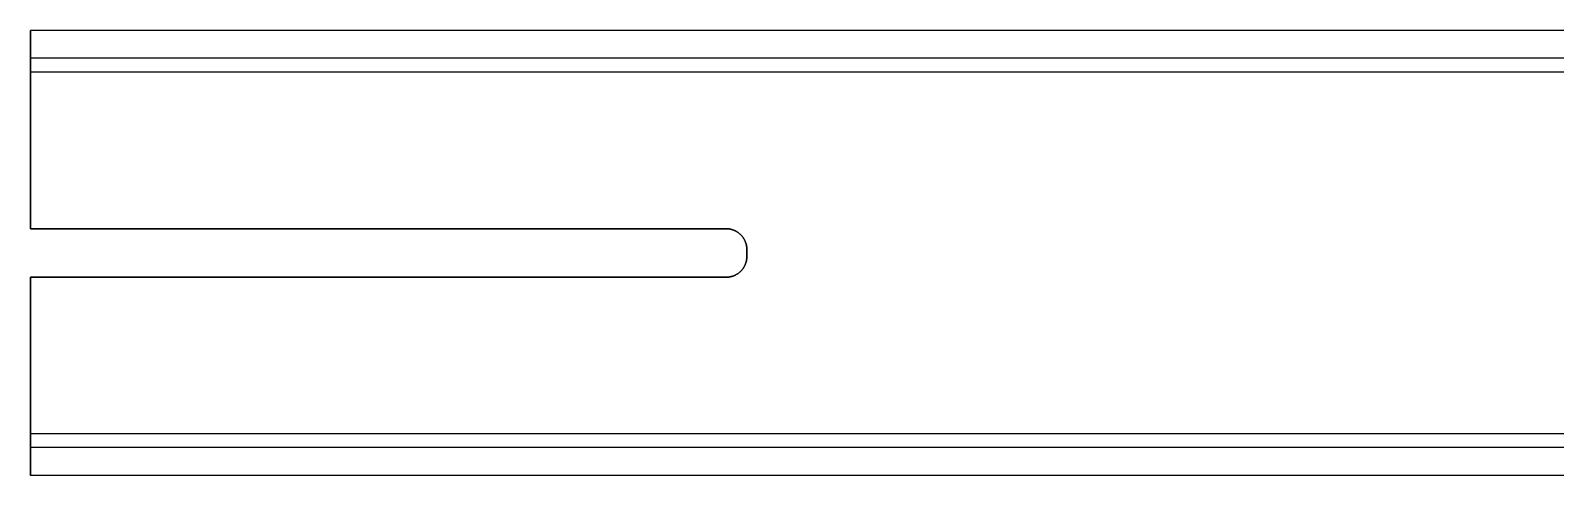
# Model space of a CAD drawing. Header units: inches. Extents: x 2 to 134, y 2 to 86.
# Drawn here: x 20.79 to 34.49, y 43.17 to 47.17 of the extents above; entities that cross this region are included whole.
import ezdxf

# ---------------------------------------------------------------- set-up
doc = ezdxf.new("R2010")
doc.units = ezdxf.units.IN
doc.header["$MEASUREMENT"] = 0

msp = doc.modelspace()

# ---------------------------------------------------------------- linework, layer by layer
at = {"layer": 'OUTLINE'}
for p, q in [((20.787, 47.167), (20.787, 47.167)), ((20.787, 47.167), (20.787, 47.166)), ((89.213, 47.167), (20.787, 47.167)), ((89.213, 47.167), (20.787, 47.167)), ((20.787, 47.166), (20.787, 47.167)), ((20.787, 47.167), (20.787, 47.167)), ((20.787, 47.166), (20.787, 47.166)), ((20.787, 47.166), (20.787, 47.165)), ((20.787, 47.165), (20.787, 47.166)), ((20.787, 47.166), (20.787, 47.166)), ((20.787, 47.165), (20.787, 47.164)), ((20.787, 47.164), (20.787, 47.165)), ((20.787, 47.164), (20.787, 47.163)), ((20.787, 47.163), (20.787, 47.164)), ((20.787, 47.163), (20.787, 47.161)), ((20.787, 47.161), (20.787, 47.163)), ((20.787, 47.161), (20.787, 47.159)), ((20.787, 47.159), (20.787, 47.161)), ((20.787, 47.159), (20.787, 47.158)), ((20.787, 47.158), (20.787, 47.159)), ((20.787, 47.158), (20.787, 47.155)), ((20.787, 47.155), (20.787, 47.158)), ((20.787, 47.155), (20.787, 47.153)), ((20.787, 47.153), (20.787, 47.155)), ((20.787, 47.153), (20.787, 47.151)), ((20.787, 47.151), (20.787, 47.153)), ((20.787, 47.151), (20.787, 47.148)), ((20.787, 47.148), (20.787, 47.151)), ((20.787, 47.148), (20.787, 47.145)), ((20.787, 47.145), (20.787, 47.148)), ((20.787, 47.145), (20.787, 47.142)), ((20.787, 47.142), (20.787, 47.145)), ((20.787, 47.142), (20.787, 47.138)), ((20.787, 47.138), (20.787, 47.142)), ((20.787, 47.138), (20.787, 47.134)), ((20.787, 47.134), (20.787, 47.138)), ((20.787, 47.134), (20.787, 47.131)), ((20.787, 47.131), (20.787, 47.134)), ((20.787, 47.131), (20.787, 47.127)), ((20.787, 47.127), (20.787, 47.131)), ((20.787, 47.127), (20.787, 47.122)), ((20.787, 47.122), (20.787, 47.127)), ((20.787, 47.122), (20.787, 47.118)), ((20.787, 47.118), (20.787, 47.122)), ((20.787, 47.118), (20.787, 47.113)), ((20.787, 47.113), (20.787, 47.118)), ((20.787, 47.113), (20.787, 47.108)), ((20.787, 47.108), (20.787, 47.113)), ((20.787, 47.108), (20.787, 47.103)), ((20.787, 47.103), (20.787, 47.108)), ((20.787, 47.103), (20.787, 47.098)), ((20.787, 47.098), (20.787, 47.103)), ((20.787, 47.098), (20.787, 47.093)), ((20.787, 47.093), (20.787, 47.098)), ((20.787, 47.093), (20.787, 47.087)), ((20.787, 47.087), (20.787, 47.093)), ((20.787, 47.087), (20.787, 47.082)), ((20.787, 47.082), (20.787, 47.087)), ((20.787, 47.082), (20.787, 47.076)), ((20.787, 47.076), (20.787, 47.082)), ((20.787, 47.076), (20.787, 47.07)), ((20.787, 47.07), (20.787, 47.076)), ((20.787, 47.07), (20.787, 47.063)), ((20.787, 47.063), (20.787, 47.07)), ((20.787, 47.063), (20.787, 47.057)), ((20.787, 47.057), (20.787, 47.063)), ((20.787, 47.057), (20.787, 47.05)), ((20.787, 47.05), (20.787, 47.057)), ((20.787, 47.05), (20.787, 47.044)), ((20.787, 47.044), (20.787, 47.05)), ((20.787, 47.044), (20.787, 47.037)), ((20.787, 47.037), (20.787, 47.044)), ((20.787, 47.037), (20.787, 47.03)), ((20.787, 47.03), (20.787, 47.037)), ((20.787, 47.03), (20.787, 47.022)), ((20.787, 47.022), (20.787, 47.03)), ((20.787, 47.022), (20.787, 47.015)), ((20.787, 47.015), (20.787, 47.022)), ((20.787, 47.015), (20.787, 47.008)), ((20.787, 47.008), (20.787, 47.015)), ((20.787, 47.008), (20.787, 47)), ((20.787, 47), (20.787, 47.008)), ((20.787, 47), (20.787, 46.992)), ((20.787, 46.992), (20.787, 47)), ((20.787, 46.992), (20.787, 46.984)), ((20.787, 46.984), (20.787, 46.992)), ((20.787, 46.984), (20.787, 46.977)), ((20.787, 46.977), (20.787, 46.984)), ((20.787, 46.977), (20.787, 46.968)), ((20.787, 46.968), (20.787, 46.977)), ((20.787, 46.968), (20.787, 46.96)), ((20.787, 46.96), (20.787, 46.968)), ((20.787, 46.96), (20.787, 46.952)), ((20.787, 46.952), (20.787, 46.96)), ((20.787, 46.952), (20.787, 46.944)), ((20.787, 46.944), (20.787, 46.952)), ((20.787, 46.944), (20.787, 46.935)), ((20.787, 46.935), (20.787, 46.944)), ((20.787, 46.935), (20.787, 46.927)), ((20.787, 46.927), (20.787, 46.935)), ((20.787, 46.927), (20.787, 46.918)), ((20.787, 46.918), (20.787, 46.927)), ((20.787, 46.918), (20.787, 46.909)), ((20.787, 46.909), (20.787, 46.918)), ((89.213, 46.917), (20.787, 46.917)), ((89.213, 46.917), (20.787, 46.917)), ((20.787, 46.917), (20.787, 46.917)), ((20.787, 46.917), (20.787, 46.917)), ((20.787, 46.917), (20.787, 46.916)), ((20.787, 46.916), (20.787, 46.917)), ((20.787, 46.917), (20.787, 46.917)), ((20.787, 46.917), (20.787, 46.917)), ((20.787, 46.916), (20.787, 46.916)), ((20.787, 46.916), (20.787, 46.916)), ((20.787, 46.916), (20.787, 46.915)), ((20.787, 46.915), (20.787, 46.916)), ((20.787, 46.916), (20.787, 46.916)), ((20.787, 46.916), (20.787, 46.916)), ((20.787, 46.915), (20.787, 46.915)), ((20.787, 46.915), (20.787, 46.914)), ((20.787, 46.914), (20.787, 46.915)), ((20.787, 46.915), (20.787, 46.915)), ((20.787, 46.914), (20.787, 46.914)), ((20.787, 46.914), (20.787, 46.913)), ((20.787, 46.913), (20.787, 46.914)), ((20.787, 46.914), (20.787, 46.914)), ((20.787, 46.913), (20.787, 46.912)), ((20.787, 46.912), (20.787, 46.913)), ((20.787, 46.912), (20.787, 46.911)), ((20.787, 46.911), (20.787, 46.912)), ((20.787, 46.911), (20.787, 46.91)), ((20.787, 46.91), (20.787, 46.911)), ((20.787, 46.91), (20.787, 46.909)), ((20.787, 46.909), (20.787, 46.91)), ((20.787, 46.909), (20.787, 46.901)), ((20.787, 46.909), (20.787, 46.908)), ((20.787, 46.908), (20.787, 46.909)), ((20.787, 46.901), (20.787, 46.909)), ((20.787, 46.908), (20.787, 46.907)), ((20.787, 46.907), (20.787, 46.908)), ((20.787, 46.907), (20.787, 46.906)), ((20.787, 46.906), (20.787, 46.907)), ((20.787, 46.906), (20.787, 46.905)), ((20.787, 46.905), (20.787, 46.906)), ((20.787, 46.905), (20.787, 46.903)), ((20.787, 46.903), (20.787, 46.905)), ((20.787, 46.903), (20.787, 46.902)), ((20.787, 46.902), (20.787, 46.903)), ((20.787, 46.902), (20.787, 46.9)), ((20.787, 46.9), (20.787, 46.902)), ((20.787, 46.901), (20.787, 46.892)), ((20.787, 46.892), (20.787, 46.901)), ((20.787, 46.9), (20.787, 46.899)), ((20.787, 46.899), (20.787, 46.9)), ((20.787, 46.899), (20.787, 46.897)), ((20.787, 46.897), (20.787, 46.899)), ((20.787, 46.897), (20.787, 46.896)), ((20.787, 46.896), (20.787, 46.897)), ((20.787, 46.896), (20.787, 46.894)), ((20.787, 46.894), (20.787, 46.896)), ((20.787, 46.894), (20.787, 46.892)), ((20.787, 46.892), (20.787, 46.894)), ((20.787, 46.892), (20.787, 46.883)), ((20.787, 46.892), (20.787, 46.89)), ((20.787, 46.89), (20.787, 46.892)), ((20.787, 46.883), (20.787, 46.892)), ((20.787, 46.89), (20.787, 46.888)), ((20.787, 46.888), (20.787, 46.89)), ((20.787, 46.888), (20.787, 46.886)), ((20.787, 46.886), (20.787, 46.888)), ((20.787, 46.886), (20.787, 46.884)), ((20.787, 46.884), (20.787, 46.886)), ((20.787, 46.884), (20.787, 46.882)), ((20.787, 46.882), (20.787, 46.884)), ((20.787, 46.883), (20.787, 46.874)), ((20.787, 46.874), (20.787, 46.883)), ((20.787, 46.882), (20.787, 46.88)), ((20.787, 46.88), (20.787, 46.882)), ((20.787, 46.88), (20.787, 46.878)), ((20.787, 46.878), (20.787, 46.88)), ((20.787, 46.878), (20.787, 46.876)), ((20.787, 46.876), (20.787, 46.878)), ((20.787, 46.876), (20.787, 46.873)), ((20.787, 46.873), (20.787, 46.876)), ((20.787, 46.874), (20.787, 46.865)), ((20.787, 46.865), (20.787, 46.874)), ((20.787, 46.873), (20.787, 46.871)), ((20.787, 46.871), (20.787, 46.873)), ((20.787, 46.871), (20.787, 46.869)), ((20.787, 46.869), (20.787, 46.871)), ((20.787, 46.869), (20.787, 46.866)), ((20.787, 46.866), (20.787, 46.869)), ((20.787, 46.866), (20.787, 46.864)), ((20.787, 46.864), (20.787, 46.866)), ((20.787, 46.865), (20.787, 46.856)), ((20.787, 46.856), (20.787, 46.865)), ((20.787, 46.864), (20.787, 46.861)), ((20.787, 46.861), (20.787, 46.864)), ((20.787, 46.861), (20.787, 46.859)), ((20.787, 46.859), (20.787, 46.861)), ((20.787, 46.859), (20.787, 46.856)), ((20.787, 46.856), (20.787, 46.859)), ((20.787, 46.856), (20.787, 46.847)), ((20.787, 46.856), (20.787, 46.853)), ((20.787, 46.853), (20.787, 46.856)), ((20.787, 46.847), (20.787, 46.856)), ((20.787, 46.853), (20.787, 46.851)), ((20.787, 46.851), (20.787, 46.853)), ((20.787, 46.851), (20.787, 46.848)), ((20.787, 46.848), (20.787, 46.851)), ((20.787, 46.848), (20.787, 46.845)), ((20.787, 46.845), (20.787, 46.848)), ((20.787, 46.847), (20.787, 46.838)), ((20.787, 46.838), (20.787, 46.847)), ((20.787, 46.845), (20.787, 46.842)), ((20.787, 46.842), (20.787, 46.845)), ((20.787, 46.842), (20.787, 46.84)), ((20.787, 46.84), (20.787, 46.842)), ((20.787, 46.84), (20.787, 46.837)), ((20.787, 46.837), (20.787, 46.84)), ((20.787, 46.838), (20.787, 46.828)), ((20.787, 46.828), (20.787, 46.838)), ((20.787, 46.837), (20.787, 46.834)), ((20.787, 46.834), (20.787, 46.837)), ((20.787, 46.834), (20.787, 46.831)), ((20.787, 46.831), (20.787, 46.834)), ((20.787, 46.831), (20.787, 46.828)), ((20.787, 46.828), (20.787, 46.831)), ((20.787, 46.828), (20.787, 46.819)), ((20.787, 46.828), (20.787, 46.825)), ((20.787, 46.825), (20.787, 46.828)), ((20.787, 46.819), (20.787, 46.828)), ((20.787, 46.825), (20.787, 46.822)), ((20.787, 46.822), (20.787, 46.825)), ((20.787, 46.822), (20.787, 46.819)), ((20.787, 46.819), (20.787, 46.822)), ((20.787, 46.819), (20.787, 46.81)), ((20.787, 46.819), (20.787, 46.816)), ((20.787, 46.816), (20.787, 46.819)), ((20.787, 46.81), (20.787, 46.819)), ((20.787, 46.816), (20.787, 46.813)), ((20.787, 46.813), (20.787, 46.816)), ((20.787, 46.813), (20.787, 46.81)), ((20.787, 46.81), (20.787, 46.813)), ((20.787, 46.81), (20.787, 46.801)), ((20.787, 46.81), (20.787, 46.807)), ((20.787, 46.807), (20.787, 46.81)), ((20.787, 46.801), (20.787, 46.81)), ((20.787, 46.807), (20.787, 46.804)), ((20.787, 46.804), (20.787, 46.807)), ((20.787, 46.804), (20.787, 46.801)), ((20.787, 46.801), (20.787, 46.804)), ((20.787, 46.801), (20.787, 46.792)), ((20.787, 46.801), (20.787, 46.798)), ((20.787, 46.798), (20.787, 46.801)), ((20.787, 46.792), (20.787, 46.801)), ((20.787, 46.798), (20.787, 46.795)), ((20.787, 46.795), (20.787, 46.798)), ((20.787, 46.795), (20.787, 46.792)), ((20.787, 46.792), (20.787, 46.795)), ((89.213, 46.792), (20.787, 46.792)), ((20.787, 45.385), (20.787, 46.792)), ((20.787, 46.792), (20.787, 45.385)), ((89.213, 46.792), (20.787, 46.792)), ((20.787, 45.385), (20.787, 46.792)), ((89.213, 46.792), (20.787, 46.792)), ((20.787, 46.792), (20.787, 45.385)), ((89.213, 46.792), (20.787, 46.792)), ((20.787, 45.385), (27.037, 45.385)), ((20.787, 45.385), (27.037, 45.385)), ((20.787, 45.385), (27.037, 45.385)), ((27.037, 45.385), (20.787, 45.385)), ((27.042, 45.385), (27.037, 45.385)), ((27.037, 45.385), (27.042, 45.385)), ((27.037, 45.385), (27.042, 45.385)), ((27.037, 45.385), (27.042, 45.385)), ((27.046, 45.385), (27.042, 45.385)), ((27.042, 45.385), (27.046, 45.385)), ((27.042, 45.385), (27.046, 45.385)), ((27.042, 45.385), (27.046, 45.385)), ((27.051, 45.385), (27.046, 45.385)), ((27.046, 45.385), (27.051, 45.385)), ((27.046, 45.385), (27.051, 45.385)), ((27.046, 45.385), (27.051, 45.385)), ((27.055, 45.385), (27.051, 45.385)), ((27.051, 45.385), (27.055, 45.385)), ((27.051, 45.385), (27.055, 45.385)), ((27.051, 45.385), (27.055, 45.385)), ((27.06, 45.384), (27.055, 45.385)), ((27.055, 45.385), (27.06, 45.384)), ((27.055, 45.385), (27.06, 45.384)), ((27.055, 45.385), (27.06, 45.384)), ((27.064, 45.383), (27.06, 45.384)), ((27.06, 45.384), (27.064, 45.383)), ((27.06, 45.384), (27.064, 45.383)), ((27.06, 45.384), (27.064, 45.383)), ((27.069, 45.383), (27.064, 45.383)), ((27.064, 45.383), (27.069, 45.383)), ((27.064, 45.383), (27.069, 45.383)), ((27.064, 45.383), (27.069, 45.383)), ((27.074, 45.382), (27.069, 45.383)), ((27.069, 45.383), (27.074, 45.382)), ((27.069, 45.383), (27.074, 45.382)), ((27.069, 45.383), (27.074, 45.382)), ((27.078, 45.381), (27.074, 45.382)), ((27.074, 45.382), (27.078, 45.381)), ((27.074, 45.382), (27.078, 45.381)), ((27.074, 45.382), (27.078, 45.381)), ((27.082, 45.38), (27.078, 45.381)), ((27.078, 45.381), (27.082, 45.38)), ((27.078, 45.381), (27.082, 45.38)), ((27.078, 45.381), (27.082, 45.38)), ((27.087, 45.379), (27.082, 45.38)), ((27.082, 45.38), (27.087, 45.379)), ((27.082, 45.38), (27.087, 45.379)), ((27.082, 45.38), (27.087, 45.379)), ((27.091, 45.377), (27.087, 45.379)), ((27.087, 45.379), (27.091, 45.377)), ((27.087, 45.379), (27.091, 45.377)), ((27.087, 45.379), (27.091, 45.377)), ((27.096, 45.376), (27.091, 45.377)), ((27.091, 45.377), (27.096, 45.376)), ((27.091, 45.377), (27.096, 45.376)), ((27.091, 45.377), (27.096, 45.376)), ((27.1, 45.374), (27.096, 45.376)), ((27.096, 45.376), (27.1, 45.374)), ((27.096, 45.376), (27.1, 45.374)), ((27.096, 45.376), (27.1, 45.374)), ((27.104, 45.373), (27.1, 45.374)), ((27.1, 45.374), (27.104, 45.373)), ((27.1, 45.374), (27.104, 45.373)), ((27.1, 45.374), (27.104, 45.373)), ((27.109, 45.371), (27.104, 45.373)), ((27.104, 45.373), (27.109, 45.371)), ((27.104, 45.373), (27.109, 45.371)), ((27.104, 45.373), (27.109, 45.371)), ((27.113, 45.369), (27.109, 45.371)), ((27.109, 45.371), (27.113, 45.369)), ((27.109, 45.371), (27.113, 45.369)), ((27.109, 45.371), (27.113, 45.369)), ((27.117, 45.367), (27.113, 45.369)), ((27.113, 45.369), (27.117, 45.367)), ((27.113, 45.369), (27.117, 45.367)), ((27.113, 45.369), (27.117, 45.367)), ((27.121, 45.365), (27.117, 45.367)), ((27.117, 45.367), (27.121, 45.365)), ((27.117, 45.367), (27.121, 45.365)), ((27.117, 45.367), (27.121, 45.365)), ((27.125, 45.363), (27.121, 45.365)), ((27.121, 45.365), (27.125, 45.363)), ((27.121, 45.365), (27.125, 45.363)), ((27.121, 45.365), (27.125, 45.363)), ((27.129, 45.361), (27.125, 45.363)), ((27.125, 45.363), (27.129, 45.361)), ((27.125, 45.363), (27.129, 45.361)), ((27.125, 45.363), (27.129, 45.361)), ((27.133, 45.359), (27.129, 45.361)), ((27.129, 45.361), (27.133, 45.359)), ((27.129, 45.361), (27.133, 45.359)), ((27.129, 45.361), (27.133, 45.359)), ((27.137, 45.356), (27.133, 45.359)), ((27.133, 45.359), (27.137, 45.356)), ((27.133, 45.359), (27.137, 45.356)), ((27.133, 45.359), (27.137, 45.356)), ((27.141, 45.354), (27.137, 45.356)), ((27.137, 45.356), (27.141, 45.354)), ((27.137, 45.356), (27.141, 45.354)), ((27.137, 45.356), (27.141, 45.354)), ((27.145, 45.351), (27.141, 45.354)), ((27.141, 45.354), (27.145, 45.351)), ((27.141, 45.354), (27.145, 45.351)), ((27.141, 45.354), (27.145, 45.351)), ((27.149, 45.349), (27.145, 45.351)), ((27.145, 45.351), (27.149, 45.349)), ((27.145, 45.351), (27.149, 45.349)), ((27.145, 45.351), (27.149, 45.349)), ((27.152, 45.346), (27.149, 45.349)), ((27.149, 45.349), (27.152, 45.346)), ((27.149, 45.349), (27.152, 45.346)), ((27.149, 45.349), (27.152, 45.346)), ((27.156, 45.343), (27.152, 45.346)), ((27.152, 45.346), (27.156, 45.343)), ((27.152, 45.346), (27.156, 45.343)), ((27.152, 45.346), (27.156, 45.343)), ((27.159, 45.34), (27.156, 45.343)), ((27.156, 45.343), (27.159, 45.34)), ((27.156, 45.343), (27.159, 45.34)), ((27.156, 45.343), (27.159, 45.34)), ((27.163, 45.337), (27.159, 45.34)), ((27.159, 45.34), (27.163, 45.337)), ((27.159, 45.34), (27.163, 45.337)), ((27.159, 45.34), (27.163, 45.337)), ((27.166, 45.334), (27.163, 45.337)), ((27.163, 45.337), (27.166, 45.334)), ((27.163, 45.337), (27.166, 45.334)), ((27.163, 45.337), (27.166, 45.334)), ((27.17, 45.33), (27.166, 45.334)), ((27.166, 45.334), (27.17, 45.33)), ((27.166, 45.334), (27.17, 45.33)), ((27.166, 45.334), (27.17, 45.33)), ((27.173, 45.327), (27.17, 45.33)), ((27.17, 45.33), (27.173, 45.327)), ((27.17, 45.33), (27.173, 45.327)), ((27.17, 45.33), (27.173, 45.327)), ((27.176, 45.324), (27.173, 45.327)), ((27.173, 45.327), (27.176, 45.324)), ((27.173, 45.327), (27.176, 45.324)), ((27.173, 45.327), (27.176, 45.324)), ((27.179, 45.32), (27.176, 45.324)), ((27.176, 45.324), (27.179, 45.32)), ((27.176, 45.324), (27.179, 45.32)), ((27.176, 45.324), (27.179, 45.32)), ((27.182, 45.317), (27.179, 45.32)), ((27.179, 45.32), (27.182, 45.317)), ((27.179, 45.32), (27.182, 45.317)), ((27.179, 45.32), (27.182, 45.317)), ((27.185, 45.313), (27.182, 45.317)), ((27.182, 45.317), (27.185, 45.313)), ((27.182, 45.317), (27.185, 45.313)), ((27.182, 45.317), (27.185, 45.313)), ((27.188, 45.31), (27.185, 45.313)), ((27.185, 45.313), (27.188, 45.31)), ((27.185, 45.313), (27.188, 45.31)), ((27.185, 45.313), (27.188, 45.31)), ((27.19, 45.306), (27.188, 45.31)), ((27.188, 45.31), (27.19, 45.306)), ((27.188, 45.31), (27.19, 45.306)), ((27.188, 45.31), (27.19, 45.306)), ((27.193, 45.302), (27.19, 45.306)), ((27.19, 45.306), (27.193, 45.302)), ((27.19, 45.306), (27.193, 45.302)), ((27.19, 45.306), (27.193, 45.302)), ((27.195, 45.298), (27.193, 45.302)), ((27.193, 45.302), (27.195, 45.298)), ((27.193, 45.302), (27.195, 45.298)), ((27.193, 45.302), (27.195, 45.298)), ((27.198, 45.294), (27.195, 45.298)), ((27.195, 45.298), (27.198, 45.294)), ((27.195, 45.298), (27.198, 45.294)), ((27.195, 45.298), (27.198, 45.294)), ((27.2, 45.29), (27.198, 45.294)), ((27.198, 45.294), (27.2, 45.29)), ((27.198, 45.294), (27.2, 45.29)), ((27.198, 45.294), (27.2, 45.29)), ((27.202, 45.286), (27.2, 45.29)), ((27.2, 45.29), (27.202, 45.286)), ((27.2, 45.29), (27.202, 45.286)), ((27.2, 45.29), (27.202, 45.286)), ((27.204, 45.282), (27.202, 45.286)), ((27.202, 45.286), (27.204, 45.282)), ((27.202, 45.286), (27.204, 45.282)), ((27.202, 45.286), (27.204, 45.282)), ((27.206, 45.278), (27.204, 45.282)), ((27.204, 45.282), (27.206, 45.278)), ((27.204, 45.282), (27.206, 45.278)), ((27.204, 45.282), (27.206, 45.278)), ((27.208, 45.274), (27.206, 45.278)), ((27.206, 45.278), (27.208, 45.274)), ((27.206, 45.278), (27.208, 45.274)), ((27.206, 45.278), (27.208, 45.274)), ((27.21, 45.27), (27.208, 45.274)), ((27.208, 45.274), (27.21, 45.27)), ((27.208, 45.274), (27.21, 45.27)), ((27.208, 45.274), (27.21, 45.27)), ((27.212, 45.265), (27.21, 45.27)), ((27.21, 45.27), (27.212, 45.265)), ((27.21, 45.27), (27.212, 45.265)), ((27.21, 45.27), (27.212, 45.265)), ((27.213, 45.261), (27.212, 45.265)), ((27.212, 45.265), (27.213, 45.261)), ((27.212, 45.265), (27.213, 45.261)), ((27.212, 45.265), (27.213, 45.261)), ((27.215, 45.257), (27.213, 45.261)), ((27.213, 45.261), (27.215, 45.257)), ((27.213, 45.261), (27.215, 45.257)), ((27.213, 45.261), (27.215, 45.257)), ((27.216, 45.252), (27.215, 45.257)), ((27.215, 45.257), (27.216, 45.252)), ((27.215, 45.257), (27.216, 45.252)), ((27.215, 45.257), (27.216, 45.252)), ((27.218, 45.248), (27.216, 45.252)), ((27.216, 45.252), (27.218, 45.248)), ((27.216, 45.252), (27.218, 45.248)), ((27.216, 45.252), (27.218, 45.248)), ((27.219, 45.243), (27.218, 45.248)), ((27.218, 45.248), (27.219, 45.243)), ((27.218, 45.248), (27.219, 45.243)), ((27.218, 45.248), (27.219, 45.243)), ((27.22, 45.239), (27.219, 45.243)), ((27.219, 45.243), (27.22, 45.239)), ((27.219, 45.243), (27.22, 45.239)), ((27.219, 45.243), (27.22, 45.239)), ((27.221, 45.234), (27.22, 45.239)), ((27.22, 45.239), (27.221, 45.234)), ((27.22, 45.239), (27.221, 45.234)), ((27.22, 45.239), (27.221, 45.234)), ((27.222, 45.23), (27.221, 45.234)), ((27.221, 45.234), (27.222, 45.23)), ((27.221, 45.234), (27.222, 45.23)), ((27.221, 45.234), (27.222, 45.23)), ((27.222, 45.225), (27.222, 45.23)), ((27.222, 45.23), (27.222, 45.225)), ((27.222, 45.23), (27.222, 45.225)), ((27.222, 45.23), (27.222, 45.225)), ((27.223, 45.221), (27.222, 45.225)), ((27.222, 45.225), (27.223, 45.221)), ((27.222, 45.225), (27.223, 45.221)), ((27.222, 45.225), (27.223, 45.221)), ((27.218, 45.085), (27.219, 45.09)), ((27.219, 45.09), (27.218, 45.085)), ((27.219, 45.09), (27.218, 45.085)), ((27.219, 45.09), (27.218, 45.085)), ((27.219, 45.09), (27.22, 45.094)), ((27.22, 45.094), (27.219, 45.09)), ((27.22, 45.094), (27.219, 45.09)), ((27.22, 45.094), (27.219, 45.09)), ((27.22, 45.094), (27.221, 45.099)), ((27.221, 45.099), (27.22, 45.094)), ((27.221, 45.099), (27.22, 45.094)), ((27.221, 45.099), (27.22, 45.094)), ((27.221, 45.099), (27.222, 45.103)), ((27.222, 45.103), (27.221, 45.099)), ((27.222, 45.103), (27.221, 45.099)), ((27.222, 45.103), (27.221, 45.099)), ((27.222, 45.108), (27.223, 45.112)), ((27.223, 45.112), (27.222, 45.108)), ((27.223, 45.112), (27.222, 45.108)), ((27.223, 45.112), (27.222, 45.108)), ((27.222, 45.103), (27.222, 45.108)), ((27.222, 45.108), (27.222, 45.103)), ((27.222, 45.108), (27.222, 45.103)), ((27.222, 45.108), (27.222, 45.103)), ((27.224, 45.216), (27.223, 45.221)), ((27.223, 45.221), (27.224, 45.216)), ((27.223, 45.221), (27.224, 45.216)), ((27.223, 45.221), (27.224, 45.216)), ((27.223, 45.112), (27.224, 45.117)), ((27.224, 45.117), (27.223, 45.112)), ((27.224, 45.117), (27.223, 45.112)), ((27.224, 45.117), (27.223, 45.112)), ((27.224, 45.212), (27.224, 45.216)), ((27.224, 45.216), (27.224, 45.212)), ((27.224, 45.216), (27.224, 45.212)), ((27.224, 45.216), (27.224, 45.212)), ((27.224, 45.207), (27.224, 45.212)), ((27.224, 45.212), (27.224, 45.207)), ((27.224, 45.212), (27.224, 45.207)), ((27.224, 45.212), (27.224, 45.207)), ((27.224, 45.203), (27.224, 45.207)), ((27.224, 45.207), (27.224, 45.203)), ((27.224, 45.207), (27.224, 45.203)), ((27.224, 45.207), (27.224, 45.203)), ((27.224, 45.198), (27.224, 45.203)), ((27.224, 45.203), (27.224, 45.198)), ((27.224, 45.203), (27.224, 45.198)), ((27.224, 45.203), (27.224, 45.198)), ((27.224, 45.198), (27.224, 45.135)), ((27.224, 45.198), (27.224, 45.135)), ((27.224, 45.135), (27.224, 45.198)), ((27.224, 45.198), (27.224, 45.135)), ((27.224, 45.131), (27.224, 45.135)), ((27.224, 45.135), (27.224, 45.131)), ((27.224, 45.135), (27.224, 45.131)), ((27.224, 45.135), (27.224, 45.131)), ((27.224, 45.126), (27.224, 45.131)), ((27.224, 45.131), (27.224, 45.126)), ((27.224, 45.131), (27.224, 45.126)), ((27.224, 45.131), (27.224, 45.126)), ((27.224, 45.122), (27.224, 45.126)), ((27.224, 45.126), (27.224, 45.122)), ((27.224, 45.126), (27.224, 45.122)), ((27.224, 45.126), (27.224, 45.122)), ((27.224, 45.117), (27.224, 45.122)), ((27.224, 45.122), (27.224, 45.117)), ((27.224, 45.122), (27.224, 45.117)), ((27.224, 45.122), (27.224, 45.117)), ((27.069, 44.951), (27.074, 44.952)), ((27.074, 44.952), (27.069, 44.951)), ((27.074, 44.952), (27.069, 44.951)), ((27.074, 44.952), (27.069, 44.951)), ((27.074, 44.952), (27.078, 44.952)), ((27.078, 44.952), (27.074, 44.952)), ((27.078, 44.952), (27.074, 44.952)), ((27.078, 44.952), (27.074, 44.952)), ((27.078, 44.952), (27.082, 44.954)), ((27.082, 44.954), (27.078, 44.952)), ((27.082, 44.954), (27.078, 44.952)), ((27.082, 44.954), (27.078, 44.952)), ((27.082, 44.954), (27.087, 44.955)), ((27.087, 44.955), (27.082, 44.954)), ((27.087, 44.955), (27.082, 44.954)), ((27.087, 44.955), (27.082, 44.954)), ((27.087, 44.955), (27.091, 44.956)), ((27.091, 44.956), (27.087, 44.955)), ((27.091, 44.956), (27.087, 44.955)), ((27.091, 44.956), (27.087, 44.955)), ((27.091, 44.956), (27.096, 44.957)), ((27.096, 44.957), (27.091, 44.956)), ((27.096, 44.957), (27.091, 44.956)), ((27.096, 44.957), (27.091, 44.956)), ((27.096, 44.957), (27.1, 44.959)), ((27.1, 44.959), (27.096, 44.957)), ((27.1, 44.959), (27.096, 44.957)), ((27.1, 44.959), (27.096, 44.957)), ((27.1, 44.959), (27.104, 44.96)), ((27.104, 44.96), (27.1, 44.959)), ((27.104, 44.96), (27.1, 44.959)), ((27.104, 44.96), (27.1, 44.959)), ((27.104, 44.96), (27.109, 44.962)), ((27.109, 44.962), (27.104, 44.96)), ((27.109, 44.962), (27.104, 44.96)), ((27.109, 44.962), (27.104, 44.96)), ((27.109, 44.962), (27.113, 44.964)), ((27.113, 44.964), (27.109, 44.962)), ((27.113, 44.964), (27.109, 44.962)), ((27.113, 44.964), (27.109, 44.962)), ((27.113, 44.964), (27.117, 44.966)), ((27.117, 44.966), (27.113, 44.964)), ((27.117, 44.966), (27.113, 44.964)), ((27.117, 44.966), (27.113, 44.964)), ((27.117, 44.966), (27.121, 44.968)), ((27.121, 44.968), (27.117, 44.966)), ((27.121, 44.968), (27.117, 44.966)), ((27.121, 44.968), (27.117, 44.966)), ((27.121, 44.968), (27.125, 44.97)), ((27.125, 44.97), (27.121, 44.968)), ((27.125, 44.97), (27.121, 44.968)), ((27.125, 44.97), (27.121, 44.968)), ((27.125, 44.97), (27.129, 44.972)), ((27.129, 44.972), (27.125, 44.97)), ((27.129, 44.972), (27.125, 44.97)), ((27.129, 44.972), (27.125, 44.97)), ((27.129, 44.972), (27.133, 44.975)), ((27.133, 44.975), (27.129, 44.972)), ((27.133, 44.975), (27.129, 44.972)), ((27.133, 44.975), (27.129, 44.972)), ((27.133, 44.975), (27.137, 44.977)), ((27.137, 44.977), (27.133, 44.975)), ((27.137, 44.977), (27.133, 44.975)), ((27.137, 44.977), (27.133, 44.975)), ((27.137, 44.977), (27.141, 44.98)), ((27.141, 44.98), (27.137, 44.977)), ((27.141, 44.98), (27.137, 44.977)), ((27.141, 44.98), (27.137, 44.977)), ((27.141, 44.98), (27.145, 44.982)), ((27.145, 44.982), (27.141, 44.98)), ((27.145, 44.982), (27.141, 44.98)), ((27.145, 44.982), (27.141, 44.98)), ((27.145, 44.982), (27.149, 44.985)), ((27.149, 44.985), (27.145, 44.982)), ((27.149, 44.985), (27.145, 44.982)), ((27.149, 44.985), (27.145, 44.982)), ((27.149, 44.985), (27.152, 44.988)), ((27.152, 44.988), (27.149, 44.985)), ((27.152, 44.988), (27.149, 44.985)), ((27.152, 44.988), (27.149, 44.985)), ((27.152, 44.988), (27.156, 44.99)), ((27.156, 44.99), (27.152, 44.988)), ((27.156, 44.99), (27.152, 44.988)), ((27.156, 44.99), (27.152, 44.988)), ((27.156, 44.99), (27.159, 44.993)), ((27.159, 44.993), (27.156, 44.99)), ((27.159, 44.993), (27.156, 44.99)), ((27.159, 44.993), (27.156, 44.99)), ((27.159, 44.993), (27.163, 44.996)), ((27.163, 44.996), (27.159, 44.993)), ((27.163, 44.996), (27.159, 44.993)), ((27.163, 44.996), (27.159, 44.993)), ((27.163, 44.996), (27.166, 45)), ((27.166, 45), (27.163, 44.996)), ((27.166, 45), (27.163, 44.996)), ((27.166, 45), (27.163, 44.996)), ((27.166, 45), (27.17, 45.003)), ((27.17, 45.003), (27.166, 45)), ((27.17, 45.003), (27.166, 45)), ((27.17, 45.003), (27.166, 45)), ((27.17, 45.003), (27.173, 45.006)), ((27.173, 45.006), (27.17, 45.003)), ((27.173, 45.006), (27.17, 45.003)), ((27.173, 45.006), (27.17, 45.003)), ((27.173, 45.006), (27.176, 45.009)), ((27.176, 45.009), (27.173, 45.006)), ((27.176, 45.009), (27.173, 45.006)), ((27.176, 45.009), (27.173, 45.006)), ((27.176, 45.009), (27.179, 45.013)), ((27.179, 45.013), (27.176, 45.009)), ((27.179, 45.013), (27.176, 45.009)), ((27.179, 45.013), (27.176, 45.009)), ((27.179, 45.013), (27.182, 45.016)), ((27.182, 45.016), (27.179, 45.013)), ((27.182, 45.016), (27.179, 45.013)), ((27.182, 45.016), (27.179, 45.013)), ((27.182, 45.016), (27.185, 45.02)), ((27.185, 45.02), (27.182, 45.016)), ((27.185, 45.02), (27.182, 45.016)), ((27.185, 45.02), (27.182, 45.016)), ((27.185, 45.02), (27.188, 45.024)), ((27.188, 45.024), (27.185, 45.02)), ((27.188, 45.024), (27.185, 45.02)), ((27.188, 45.024), (27.185, 45.02)), ((27.188, 45.024), (27.19, 45.027)), ((27.19, 45.027), (27.188, 45.024)), ((27.19, 45.027), (27.188, 45.024)), ((27.19, 45.027), (27.188, 45.024)), ((27.19, 45.027), (27.193, 45.031)), ((27.193, 45.031), (27.19, 45.027)), ((27.193, 45.031), (27.19, 45.027)), ((27.193, 45.031), (27.19, 45.027)), ((27.193, 45.031), (27.195, 45.035)), ((27.195, 45.035), (27.193, 45.031)), ((27.195, 45.035), (27.193, 45.031)), ((27.195, 45.035), (27.193, 45.031)), ((27.195, 45.035), (27.198, 45.039)), ((27.198, 45.039), (27.195, 45.035)), ((27.198, 45.039), (27.195, 45.035)), ((27.198, 45.039), (27.195, 45.035)), ((27.198, 45.039), (27.2, 45.043)), ((27.2, 45.043), (27.198, 45.039)), ((27.2, 45.043), (27.198, 45.039)), ((27.2, 45.043), (27.198, 45.039)), ((27.2, 45.043), (27.202, 45.047)), ((27.202, 45.047), (27.2, 45.043)), ((27.202, 45.047), (27.2, 45.043)), ((27.202, 45.047), (27.2, 45.043)), ((27.202, 45.047), (27.204, 45.051)), ((27.204, 45.051), (27.202, 45.047)), ((27.204, 45.051), (27.202, 45.047)), ((27.204, 45.051), (27.202, 45.047)), ((27.204, 45.051), (27.206, 45.055)), ((27.206, 45.055), (27.204, 45.051)), ((27.206, 45.055), (27.204, 45.051)), ((27.206, 45.055), (27.204, 45.051)), ((27.206, 45.055), (27.208, 45.059)), ((27.208, 45.059), (27.206, 45.055)), ((27.208, 45.059), (27.206, 45.055)), ((27.208, 45.059), (27.206, 45.055)), ((27.208, 45.059), (27.21, 45.064)), ((27.21, 45.064), (27.208, 45.059)), ((27.21, 45.064), (27.208, 45.059)), ((27.21, 45.064), (27.208, 45.059)), ((27.21, 45.064), (27.212, 45.068)), ((27.212, 45.068), (27.21, 45.064)), ((27.212, 45.068), (27.21, 45.064)), ((27.212, 45.068), (27.21, 45.064)), ((27.212, 45.068), (27.213, 45.072)), ((27.213, 45.072), (27.212, 45.068)), ((27.213, 45.072), (27.212, 45.068)), ((27.213, 45.072), (27.212, 45.068)), ((27.213, 45.072), (27.215, 45.077)), ((27.215, 45.077), (27.213, 45.072)), ((27.215, 45.077), (27.213, 45.072)), ((27.215, 45.077), (27.213, 45.072)), ((27.215, 45.077), (27.216, 45.081)), ((27.216, 45.081), (27.215, 45.077)), ((27.216, 45.081), (27.215, 45.077)), ((27.216, 45.081), (27.215, 45.077)), ((27.216, 45.081), (27.218, 45.085)), ((27.218, 45.085), (27.216, 45.081)), ((27.218, 45.085), (27.216, 45.081)), ((27.218, 45.085), (27.216, 45.081)), ((27.037, 44.948), (20.787, 44.948)), ((20.787, 44.948), (20.787, 43.542)), ((27.037, 44.948), (20.787, 44.948)), ((20.787, 44.948), (20.787, 43.542)), ((20.787, 43.542), (20.787, 44.948)), ((27.037, 44.948), (20.787, 44.948)), ((20.787, 43.542), (20.787, 44.948)), ((20.787, 44.948), (27.037, 44.948)), ((27.037, 44.948), (27.042, 44.948)), ((27.042, 44.948), (27.037, 44.948)), ((27.042, 44.948), (27.037, 44.948)), ((27.042, 44.948), (27.037, 44.948)), ((27.042, 44.948), (27.046, 44.948)), ((27.046, 44.948), (27.042, 44.948)), ((27.046, 44.948), (27.042, 44.948)), ((27.046, 44.948), (27.042, 44.948)), ((27.046, 44.948), (27.051, 44.948)), ((27.051, 44.948), (27.046, 44.948)), ((27.051, 44.948), (27.046, 44.948)), ((27.051, 44.948), (27.046, 44.948)), ((27.051, 44.948), (27.055, 44.949)), ((27.055, 44.949), (27.051, 44.948)), ((27.055, 44.949), (27.051, 44.948)), ((27.055, 44.949), (27.051, 44.948)), ((27.055, 44.949), (27.06, 44.949)), ((27.06, 44.949), (27.055, 44.949)), ((27.06, 44.949), (27.055, 44.949)), ((27.06, 44.949), (27.055, 44.949)), ((27.06, 44.949), (27.064, 44.95)), ((27.064, 44.95), (27.06, 44.949)), ((27.064, 44.95), (27.06, 44.949)), ((27.064, 44.95), (27.06, 44.949)), ((27.064, 44.95), (27.069, 44.951)), ((27.069, 44.951), (27.064, 44.95)), ((27.069, 44.951), (27.064, 44.95)), ((27.069, 44.951), (27.064, 44.95)), ((20.787, 43.542), (20.787, 43.532)), ((89.213, 43.542), (20.787, 43.542)), ((89.213, 43.542), (20.787, 43.542)), ((20.787, 43.532), (20.787, 43.542)), ((89.213, 43.542), (20.787, 43.542)), ((20.787, 43.539), (20.787, 43.542)), ((20.787, 43.542), (20.787, 43.539)), ((89.213, 43.542), (20.787, 43.542)), ((20.787, 43.536), (20.787, 43.539)), ((20.787, 43.539), (20.787, 43.536)), ((20.787, 43.532), (20.787, 43.536)), ((20.787, 43.536), (20.787, 43.532)), ((20.787, 43.532), (20.787, 43.523)), ((20.787, 43.523), (20.787, 43.532)), ((20.787, 43.529), (20.787, 43.532)), ((20.787, 43.532), (20.787, 43.529)), ((20.787, 43.526), (20.787, 43.529)), ((20.787, 43.529), (20.787, 43.526)), ((20.787, 43.523), (20.787, 43.526)), ((20.787, 43.526), (20.787, 43.523)), ((20.787, 43.523), (20.787, 43.514)), ((20.787, 43.514), (20.787, 43.523)), ((20.787, 43.52), (20.787, 43.523)), ((20.787, 43.523), (20.787, 43.52)), ((20.787, 43.517), (20.787, 43.52)), ((20.787, 43.52), (20.787, 43.517)), ((20.787, 43.514), (20.787, 43.517)), ((20.787, 43.517), (20.787, 43.514)), ((20.787, 43.514), (20.787, 43.505)), ((20.787, 43.505), (20.787, 43.514)), ((20.787, 43.511), (20.787, 43.514)), ((20.787, 43.514), (20.787, 43.511)), ((20.787, 43.508), (20.787, 43.511)), ((20.787, 43.511), (20.787, 43.508)), ((20.787, 43.505), (20.787, 43.508)), ((20.787, 43.508), (20.787, 43.505)), ((20.787, 43.505), (20.787, 43.496)), ((20.787, 43.496), (20.787, 43.505)), ((20.787, 43.502), (20.787, 43.505)), ((20.787, 43.505), (20.787, 43.502)), ((20.787, 43.5), (20.787, 43.502)), ((20.787, 43.502), (20.787, 43.5)), ((20.787, 43.497), (20.787, 43.5)), ((20.787, 43.5), (20.787, 43.497)), ((20.787, 43.494), (20.787, 43.497)), ((20.787, 43.497), (20.787, 43.494)), ((20.787, 43.496), (20.787, 43.487)), ((20.787, 43.487), (20.787, 43.496)), ((20.787, 43.491), (20.787, 43.494)), ((20.787, 43.494), (20.787, 43.491)), ((20.787, 43.488), (20.787, 43.491)), ((20.787, 43.491), (20.787, 43.488)), ((20.787, 43.485), (20.787, 43.488)), ((20.787, 43.488), (20.787, 43.485)), ((20.787, 43.487), (20.787, 43.478)), ((20.787, 43.478), (20.787, 43.487)), ((20.787, 43.483), (20.787, 43.485)), ((20.787, 43.485), (20.787, 43.483)), ((20.787, 43.48), (20.787, 43.483)), ((20.787, 43.483), (20.787, 43.48)), ((20.787, 43.477), (20.787, 43.48)), ((20.787, 43.48), (20.787, 43.477)), ((20.787, 43.478), (20.787, 43.469)), ((20.787, 43.469), (20.787, 43.478)), ((20.787, 43.475), (20.787, 43.477)), ((20.787, 43.477), (20.787, 43.475)), ((20.787, 43.472), (20.787, 43.475)), ((20.787, 43.475), (20.787, 43.472)), ((20.787, 43.47), (20.787, 43.472)), ((20.787, 43.472), (20.787, 43.47)), ((20.787, 43.467), (20.787, 43.47)), ((20.787, 43.47), (20.787, 43.467)), ((20.787, 43.469), (20.787, 43.46)), ((20.787, 43.46), (20.787, 43.469)), ((20.787, 43.465), (20.787, 43.467)), ((20.787, 43.467), (20.787, 43.465)), ((20.787, 43.462), (20.787, 43.465)), ((20.787, 43.465), (20.787, 43.462)), ((20.787, 43.46), (20.787, 43.462)), ((20.787, 43.462), (20.787, 43.46)), ((20.787, 43.46), (20.787, 43.451)), ((20.787, 43.451), (20.787, 43.46)), ((20.787, 43.458), (20.787, 43.46)), ((20.787, 43.46), (20.787, 43.458)), ((20.787, 43.455), (20.787, 43.458)), ((20.787, 43.458), (20.787, 43.455)), ((20.787, 43.453), (20.787, 43.455)), ((20.787, 43.455), (20.787, 43.453)), ((20.787, 43.451), (20.787, 43.453)), ((20.787, 43.453), (20.787, 43.451)), ((20.787, 43.451), (20.787, 43.442)), ((20.787, 43.442), (20.787, 43.451)), ((20.787, 43.449), (20.787, 43.451)), ((20.787, 43.451), (20.787, 43.449)), ((20.787, 43.447), (20.787, 43.449)), ((20.787, 43.449), (20.787, 43.447)), ((20.787, 43.445), (20.787, 43.447)), ((20.787, 43.447), (20.787, 43.445)), ((20.787, 43.443), (20.787, 43.445)), ((20.787, 43.445), (20.787, 43.443)), ((20.787, 43.441), (20.787, 43.443)), ((20.787, 43.443), (20.787, 43.441)), ((20.787, 43.442), (20.787, 43.433)), ((20.787, 43.433), (20.787, 43.442)), ((20.787, 43.439), (20.787, 43.441)), ((20.787, 43.441), (20.787, 43.439)), ((20.787, 43.438), (20.787, 43.439)), ((20.787, 43.439), (20.787, 43.438)), ((20.787, 43.436), (20.787, 43.438)), ((20.787, 43.438), (20.787, 43.436)), ((20.787, 43.434), (20.787, 43.436)), ((20.787, 43.436), (20.787, 43.434)), ((20.787, 43.433), (20.787, 43.434)), ((20.787, 43.434), (20.787, 43.433)), ((20.787, 43.433), (20.787, 43.424)), ((20.787, 43.424), (20.787, 43.433)), ((20.787, 43.431), (20.787, 43.433)), ((20.787, 43.433), (20.787, 43.431)), ((20.787, 43.43), (20.787, 43.431)), ((20.787, 43.431), (20.787, 43.43)), ((20.787, 43.429), (20.787, 43.43)), ((20.787, 43.43), (20.787, 43.429)), ((20.787, 43.427), (20.787, 43.429)), ((20.787, 43.429), (20.787, 43.427)), ((20.787, 43.426), (20.787, 43.427)), ((20.787, 43.427), (20.787, 43.426)), ((20.787, 43.425), (20.787, 43.426)), ((20.787, 43.426), (20.787, 43.425)), ((20.787, 43.424), (20.787, 43.425)), ((20.787, 43.425), (20.787, 43.424)), ((20.787, 43.424), (20.787, 43.415)), ((20.787, 43.415), (20.787, 43.424)), ((20.787, 43.423), (20.787, 43.424)), ((20.787, 43.424), (20.787, 43.423)), ((20.787, 43.422), (20.787, 43.423)), ((20.787, 43.423), (20.787, 43.422)), ((20.787, 43.421), (20.787, 43.422)), ((20.787, 43.422), (20.787, 43.421)), ((20.787, 43.42), (20.787, 43.421)), ((20.787, 43.421), (20.787, 43.42)), ((20.787, 43.419), (20.787, 43.42)), ((20.787, 43.42), (20.787, 43.42)), ((20.787, 43.42), (20.787, 43.42)), ((20.787, 43.42), (20.787, 43.419)), ((20.787, 43.418), (20.787, 43.419)), ((20.787, 43.419), (20.787, 43.419)), ((20.787, 43.419), (20.787, 43.419)), ((20.787, 43.419), (20.787, 43.418)), ((20.787, 43.417), (20.787, 43.418)), ((20.787, 43.418), (20.787, 43.418)), ((20.787, 43.418), (20.787, 43.418)), ((20.787, 43.418), (20.787, 43.417)), ((89.213, 43.417), (20.787, 43.417)), ((89.213, 43.417), (20.787, 43.417)), ((20.787, 43.417), (20.787, 43.417)), ((20.787, 43.417), (20.787, 43.417)), ((20.787, 43.417), (20.787, 43.417)), ((20.787, 43.417), (20.787, 43.417)), ((20.787, 43.417), (20.787, 43.417)), ((20.787, 43.417), (20.787, 43.417)), ((20.787, 43.417), (20.787, 43.417)), ((20.787, 43.417), (20.787, 43.417)), ((20.787, 43.415), (20.787, 43.407)), ((20.787, 43.407), (20.787, 43.415)), ((20.787, 43.407), (20.787, 43.398)), ((20.787, 43.398), (20.787, 43.407)), ((20.787, 43.398), (20.787, 43.39)), ((20.787, 43.39), (20.787, 43.398)), ((20.787, 43.39), (20.787, 43.381)), ((20.787, 43.381), (20.787, 43.39)), ((20.787, 43.381), (20.787, 43.373)), ((20.787, 43.373), (20.787, 43.381)), ((20.787, 43.373), (20.787, 43.365)), ((20.787, 43.365), (20.787, 43.373)), ((20.787, 43.365), (20.787, 43.357)), ((20.787, 43.357), (20.787, 43.365)), ((20.787, 43.357), (20.787, 43.349)), ((20.787, 43.349), (20.787, 43.357)), ((20.787, 43.349), (20.787, 43.341)), ((20.787, 43.341), (20.787, 43.349)), ((20.787, 43.341), (20.787, 43.333)), ((20.787, 43.333), (20.787, 43.341)), ((20.787, 43.333), (20.787, 43.326)), ((20.787, 43.326), (20.787, 43.333)), ((20.787, 43.326), (20.787, 43.318)), ((20.787, 43.318), (20.787, 43.326)), ((20.787, 43.318), (20.787, 43.311)), ((20.787, 43.311), (20.787, 43.318)), ((20.787, 43.311), (20.787, 43.304)), ((20.787, 43.304), (20.787, 43.311)), ((20.787, 43.304), (20.787, 43.297)), ((20.787, 43.297), (20.787, 43.304)), ((20.787, 43.297), (20.787, 43.29)), ((20.787, 43.29), (20.787, 43.297)), ((20.787, 43.29), (20.787, 43.283)), ((20.787, 43.283), (20.787, 43.29)), ((20.787, 43.283), (20.787, 43.277)), ((20.787, 43.277), (20.787, 43.283)), ((20.787, 43.277), (20.787, 43.27)), ((20.787, 43.27), (20.787, 43.277)), ((20.787, 43.27), (20.787, 43.264)), ((20.787, 43.264), (20.787, 43.27)), ((20.787, 43.264), (20.787, 43.258)), ((20.787, 43.258), (20.787, 43.264)), ((20.787, 43.258), (20.787, 43.252)), ((20.787, 43.252), (20.787, 43.258)), ((20.787, 43.252), (20.787, 43.246)), ((20.787, 43.246), (20.787, 43.252)), ((20.787, 43.246), (20.787, 43.24)), ((20.787, 43.24), (20.787, 43.246)), ((20.787, 43.24), (20.787, 43.235)), ((20.787, 43.235), (20.787, 43.24)), ((20.787, 43.235), (20.787, 43.23)), ((20.787, 43.23), (20.787, 43.235)), ((20.787, 43.23), (20.787, 43.225)), ((20.787, 43.225), (20.787, 43.23)), ((20.787, 43.225), (20.787, 43.22)), ((20.787, 43.22), (20.787, 43.225)), ((20.787, 43.22), (20.787, 43.215)), ((20.787, 43.215), (20.787, 43.22)), ((20.787, 43.215), (20.787, 43.211)), ((20.787, 43.211), (20.787, 43.215)), ((20.787, 43.211), (20.787, 43.207)), ((20.787, 43.207), (20.787, 43.211)), ((20.787, 43.207), (20.787, 43.203)), ((20.787, 43.203), (20.787, 43.207)), ((20.787, 43.203), (20.787, 43.199)), ((20.787, 43.199), (20.787, 43.203)), ((20.787, 43.199), (20.787, 43.195)), ((20.787, 43.195), (20.787, 43.199)), ((20.787, 43.195), (20.787, 43.192)), ((20.787, 43.192), (20.787, 43.195)), ((20.787, 43.192), (20.787, 43.189)), ((20.787, 43.189), (20.787, 43.192)), ((20.787, 43.189), (20.787, 43.186)), ((20.787, 43.186), (20.787, 43.189)), ((20.787, 43.186), (20.787, 43.183)), ((20.787, 43.183), (20.787, 43.186)), ((20.787, 43.183), (20.787, 43.18)), ((20.787, 43.18), (20.787, 43.183)), ((20.787, 43.18), (20.787, 43.178)), ((20.787, 43.178), (20.787, 43.18)), ((20.787, 43.178), (20.787, 43.176)), ((20.787, 43.176), (20.787, 43.178)), ((20.787, 43.176), (20.787, 43.174)), ((20.787, 43.174), (20.787, 43.176)), ((20.787, 43.174), (20.787, 43.172)), ((20.787, 43.172), (20.787, 43.174)), ((20.787, 43.172), (20.787, 43.171)), ((20.787, 43.171), (20.787, 43.172)), ((20.787, 43.171), (20.787, 43.169)), ((20.787, 43.169), (20.787, 43.171)), ((20.787, 43.169), (20.787, 43.168)), ((20.787, 43.168), (20.787, 43.169)), ((20.787, 43.168), (20.787, 43.168)), ((20.787, 43.168), (20.787, 43.167)), ((20.787, 43.167), (20.787, 43.168)), ((20.787, 43.168), (20.787, 43.168)), ((20.787, 43.167), (20.787, 43.167)), ((20.787, 43.167), (20.787, 43.167)), ((20.787, 43.167), (20.787, 43.167)), ((20.787, 43.167), (20.787, 43.167)), ((89.213, 43.167), (20.787, 43.167)), ((89.213, 43.167), (20.787, 43.167))]:
    msp.add_line(p, q, dxfattribs=at)

doc.saveas('drawing.dxf')
